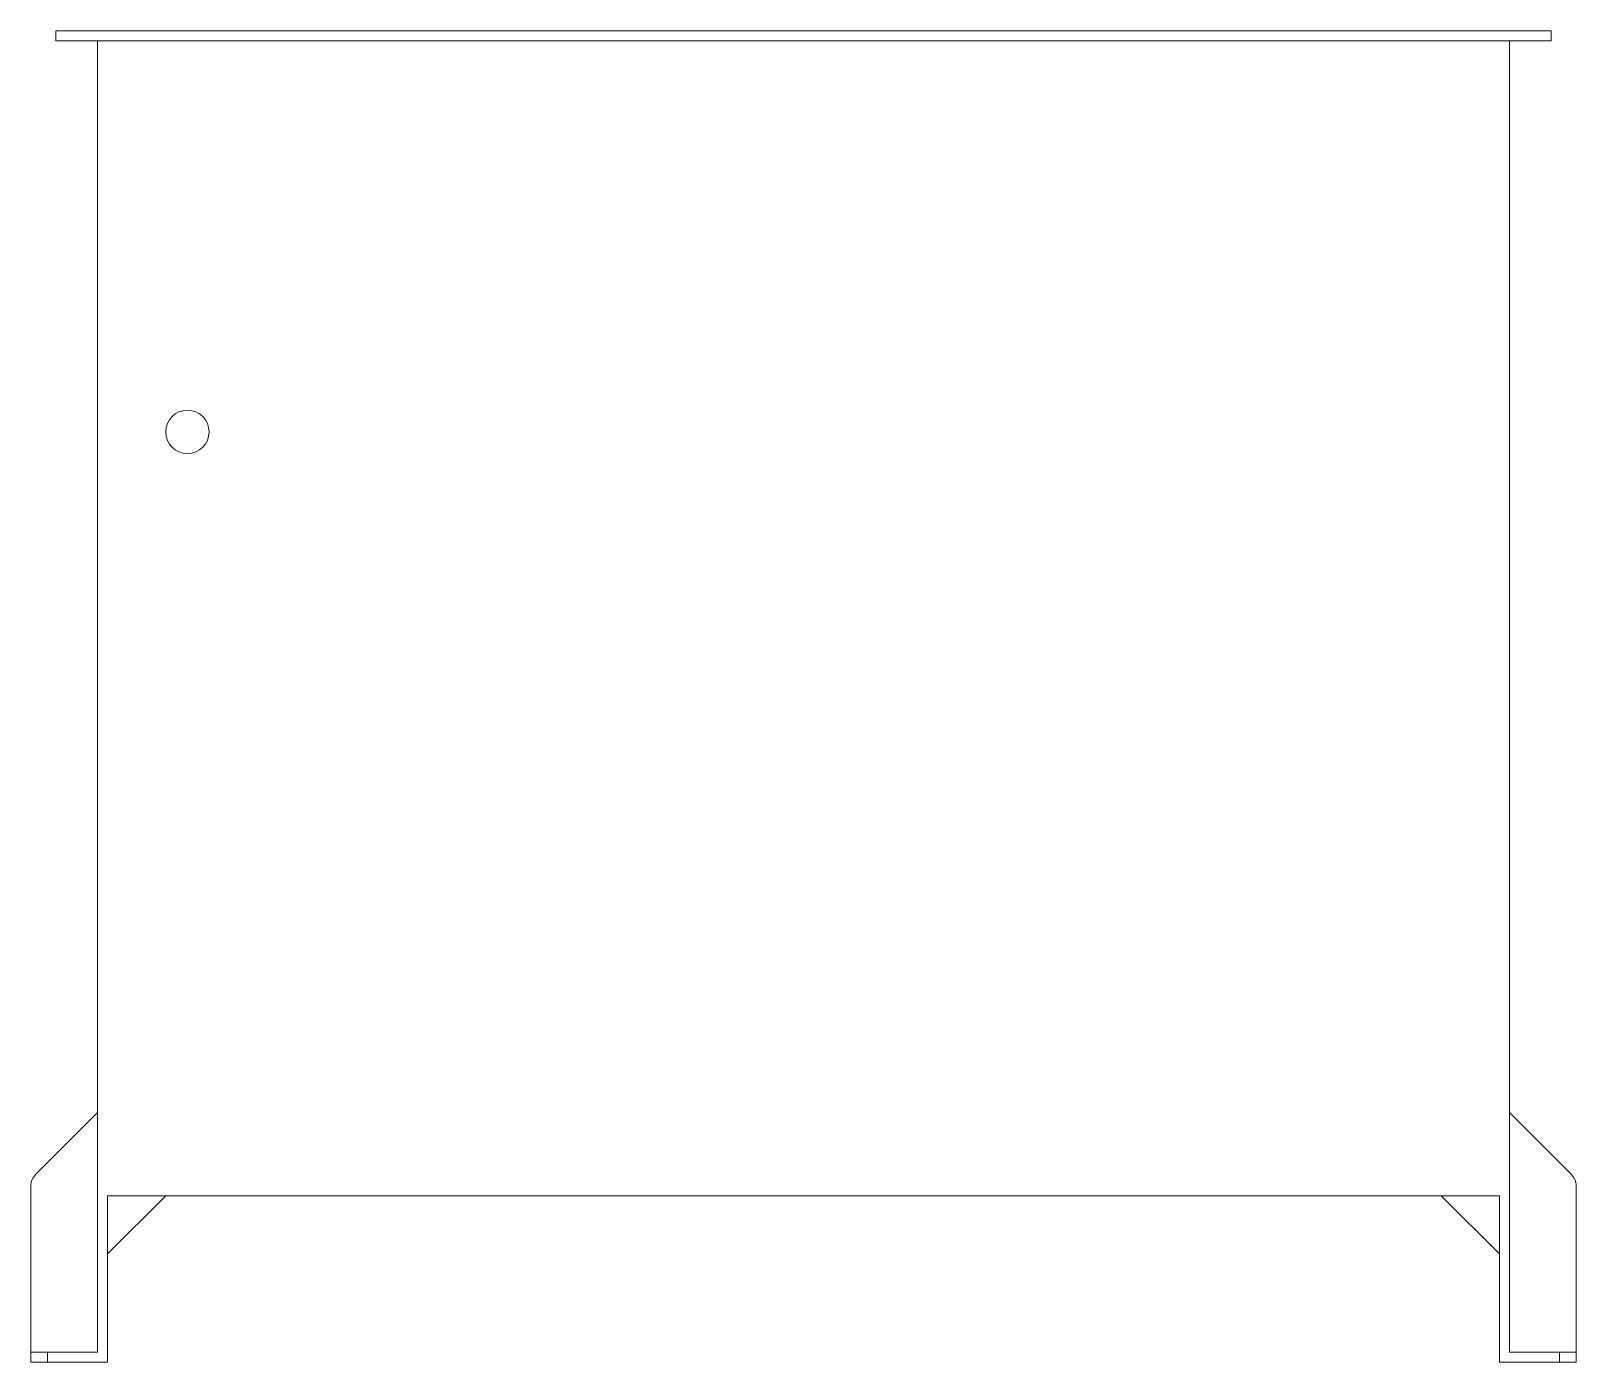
# Model space of a CAD drawing. Header units: millimetres. Extents: x -882 to 46, y -100 to 700.
import ezdxf

# ---------------------------------------------------------------- set-up
doc = ezdxf.new("R2010")
doc.units = ezdxf.units.MM

msp = doc.modelspace()

# ---------------------------------------------------------------- linework, layer by layer
at = {"color": 7, "linetype": 'Continuous', "lineweight": 15}
for p, q in [((-867, 694), (-867, 700)), ((-867, 700), (31, 700)), ((31, 694), (31, 700)), ((-867, 694), (31, 694)), ((-842, 694), (-842, -94)), ((6, 694), (6, -94)), ((-842, 50), (-879.07, 12.93)), ((6, 50), (43.07, 12.93)), ((-882, 5.86), (-882, -100)), ((-836, 0), (-836, -100)), ((-836, 0), (0, 0)), ((-836, -35), (-801, 0)), ((0, -35), (-35, 0)), ((0, 0), (0, -100)), ((46, 5.86), (46, -100)), ((-842, -94), (-882, -94)), ((-836, -100), (-882, -100)), ((-872, -94), (-872, -100)), ((0, -100), (46, -100)), ((46, -94), (6, -94)), ((36, -100), (36, -94))]:
    msp.add_line(p, q, dxfattribs=at)
msp.add_circle((-788, 459), 13, dxfattribs=at)
for centre, start, end in [((-872, 5.86), 135, 180), ((36, 5.86), 0, 45)]:
    msp.add_arc(centre, 10, start, end, dxfattribs=at)

doc.saveas('drawing.dxf')
